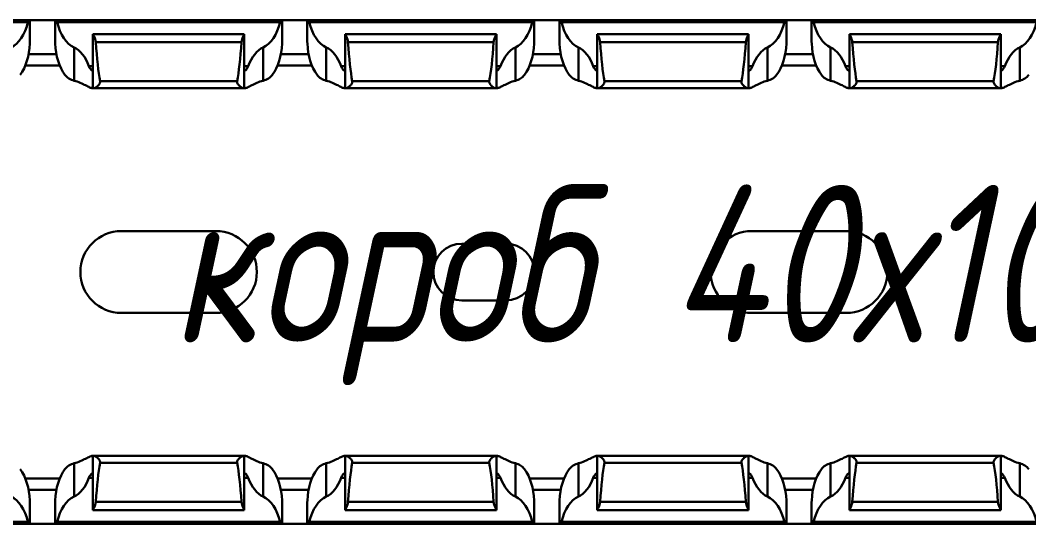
# Model space of a CAD drawing. Header units: millimetres. Extents: x -2573 to 2942, y -1220 to 2800.
# Drawn here: x 2418.4 to 2498.4, y 977.7 to 1017.7 of the extents above; entities that cross this region are included whole.
import ezdxf

# ---------------------------------------------------------------- set-up
doc = ezdxf.new("R2010")
doc.units = ezdxf.units.MM
doc.styles.add('textstyle12', font='isocpeui.ttf', dxfattribs={"width": 0.8})

msp = doc.modelspace()

# ---------------------------------------------------------------- linework, layer by layer
at = {"linetype": 'Continuous', "lineweight": 30}
for p, q in [((2419.092, 1017.677), (2401.225, 1017.677)), ((2419.158, 1017.677), (2419.092, 1017.677)), ((2419.158, 1015.947), (2419.158, 1017.677)), ((2421.158, 1017.677), (2419.158, 1017.677)), ((2421.158, 1017.677), (2421.158, 1015.947)), ((2421.158, 1017.677), (2421.225, 1017.677)), ((2439.092, 1017.677), (2421.225, 1017.677)), ((2439.158, 1017.677), (2439.092, 1017.677)), ((2439.158, 1015.947), (2439.158, 1017.677)), ((2441.158, 1017.677), (2439.158, 1017.677)), ((2441.158, 1017.677), (2441.158, 1015.947)), ((2441.158, 1017.677), (2441.225, 1017.677)), ((2459.092, 1017.677), (2441.225, 1017.677)), ((2459.158, 1017.677), (2459.092, 1017.677)), ((2459.158, 1015.947), (2459.158, 1017.677)), ((2461.158, 1017.677), (2459.158, 1017.677)), ((2461.158, 1017.677), (2461.158, 1015.947)), ((2461.158, 1017.677), (2461.225, 1017.677)), ((2479.092, 1017.677), (2461.225, 1017.677)), ((2479.158, 1017.677), (2479.092, 1017.677)), ((2479.158, 1015.947), (2479.158, 1017.677)), ((2481.158, 1017.677), (2479.158, 1017.677)), ((2481.158, 1017.677), (2481.158, 1015.947)), ((2481.158, 1017.677), (2481.225, 1017.677)), ((2499.092, 1017.677), (2481.225, 1017.677)), ((2419.003, 1017.527), (2401.313, 1017.527)), ((2439.003, 1017.527), (2421.313, 1017.527)), ((2459.003, 1017.527), (2441.313, 1017.527)), ((2479.003, 1017.527), (2461.313, 1017.527)), ((2499.003, 1017.527), (2481.313, 1017.527)), ((2436.158, 1016.577), (2424.158, 1016.577)), ((2424.158, 1016.577), (2424.158, 1016.574)), ((2424.158, 1012.277), (2424.158, 1016.574)), ((2436.158, 1016.574), (2436.158, 1016.577)), ((2436.158, 1012.277), (2436.158, 1016.574)), ((2456.158, 1016.577), (2444.158, 1016.577)), ((2444.158, 1016.577), (2444.158, 1016.574)), ((2444.158, 1012.277), (2444.158, 1016.574)), ((2456.158, 1016.574), (2456.158, 1016.577)), ((2456.158, 1012.277), (2456.158, 1016.574)), ((2476.158, 1016.577), (2464.158, 1016.577)), ((2464.158, 1016.577), (2464.158, 1016.574)), ((2464.158, 1012.277), (2464.158, 1016.574)), ((2476.158, 1016.574), (2476.158, 1016.577)), ((2476.158, 1012.277), (2476.158, 1016.574)), ((2496.158, 1016.577), (2484.158, 1016.577)), ((2484.158, 1016.577), (2484.158, 1016.574)), ((2484.158, 1012.277), (2484.158, 1016.574)), ((2496.158, 1016.574), (2496.158, 1016.577)), ((2496.158, 1012.277), (2496.158, 1016.574)), ((2422.658, 1012.87), (2422.658, 1015.51)), ((2435.937, 1015.938), (2424.379, 1015.938)), ((2437.658, 1012.87), (2437.658, 1015.51)), ((2442.658, 1012.87), (2442.658, 1015.51)), ((2455.937, 1015.938), (2444.379, 1015.938)), ((2457.658, 1012.87), (2457.658, 1015.51)), ((2462.658, 1012.87), (2462.658, 1015.51)), ((2475.937, 1015.938), (2464.379, 1015.938)), ((2477.658, 1012.87), (2477.658, 1015.51)), ((2482.658, 1012.87), (2482.658, 1015.51)), ((2495.937, 1015.938), (2484.379, 1015.938)), ((2497.658, 1012.87), (2497.658, 1015.51)), ((2421.259, 1014.977), (2419.057, 1014.977)), ((2441.259, 1014.977), (2439.057, 1014.977)), ((2461.259, 1014.977), (2459.057, 1014.977)), ((2481.259, 1014.977), (2479.057, 1014.977)), ((2418.796, 1014.077), (2421.52, 1014.077)), ((2424.158, 1014.027), (2423.841, 1014.027)), ((2436.475, 1014.027), (2436.158, 1014.027)), ((2438.796, 1014.077), (2441.52, 1014.077)), ((2444.158, 1014.027), (2443.841, 1014.027)), ((2456.475, 1014.027), (2456.158, 1014.027)), ((2458.796, 1014.077), (2461.52, 1014.077)), ((2464.158, 1014.027), (2463.841, 1014.027)), ((2476.475, 1014.027), (2476.158, 1014.027)), ((2478.796, 1014.077), (2481.52, 1014.077)), ((2484.158, 1014.027), (2483.841, 1014.027)), ((2496.475, 1014.027), (2496.158, 1014.027)), ((2435.594, 1012.821), (2424.722, 1012.821)), ((2455.594, 1012.821), (2444.722, 1012.821)), ((2475.594, 1012.821), (2464.722, 1012.821)), ((2495.594, 1012.821), (2484.722, 1012.821)), ((2424.158, 1012.277), (2424.101, 1012.277)), ((2424.243, 1012.277), (2424.158, 1012.277)), ((2436.074, 1012.277), (2424.243, 1012.277)), ((2436.158, 1012.277), (2436.074, 1012.277)), ((2436.215, 1012.277), (2436.158, 1012.277)), ((2444.158, 1012.277), (2444.101, 1012.277)), ((2444.243, 1012.277), (2444.158, 1012.277)), ((2456.074, 1012.277), (2444.243, 1012.277)), ((2456.158, 1012.277), (2456.074, 1012.277)), ((2456.215, 1012.277), (2456.158, 1012.277)), ((2464.158, 1012.277), (2464.101, 1012.277)), ((2464.243, 1012.277), (2464.158, 1012.277)), ((2476.074, 1012.277), (2464.243, 1012.277)), ((2476.158, 1012.277), (2476.074, 1012.277)), ((2476.215, 1012.277), (2476.158, 1012.277)), ((2484.158, 1012.277), (2484.101, 1012.277)), ((2484.243, 1012.277), (2484.158, 1012.277)), ((2496.074, 1012.277), (2484.243, 1012.277)), ((2496.158, 1012.277), (2496.074, 1012.277)), ((2496.215, 1012.277), (2496.158, 1012.277)), ((2433.908, 1000.927), (2426.408, 1000.927)), ((2483.908, 1000.927), (2476.408, 1000.927)), ((2456.908, 999.927), (2453.408, 999.927)), ((2453.408, 995.427), (2456.908, 995.427)), ((2426.408, 994.427), (2433.908, 994.427)), ((2476.408, 994.427), (2483.908, 994.427)), ((2422.658, 982.484), (2422.658, 979.844)), ((2424.158, 983.077), (2424.101, 983.077)), ((2424.158, 983.077), (2424.158, 978.781)), ((2424.243, 983.077), (2424.158, 983.077)), ((2436.074, 983.077), (2424.243, 983.077)), ((2435.594, 982.534), (2424.722, 982.534)), ((2436.158, 983.077), (2436.074, 983.077)), ((2436.158, 983.077), (2436.158, 978.781)), ((2436.215, 983.077), (2436.158, 983.077)), ((2437.658, 982.484), (2437.658, 979.844)), ((2442.658, 982.484), (2442.658, 979.844)), ((2444.158, 983.077), (2444.101, 983.077)), ((2444.158, 983.077), (2444.158, 978.781)), ((2444.243, 983.077), (2444.158, 983.077)), ((2456.074, 983.077), (2444.243, 983.077)), ((2455.594, 982.534), (2444.722, 982.534)), ((2456.158, 983.077), (2456.074, 983.077)), ((2456.158, 983.077), (2456.158, 978.781)), ((2456.215, 983.077), (2456.158, 983.077)), ((2457.658, 982.484), (2457.658, 979.844)), ((2462.658, 982.484), (2462.658, 979.844)), ((2464.158, 983.077), (2464.101, 983.077)), ((2464.158, 983.077), (2464.158, 978.781)), ((2464.243, 983.077), (2464.158, 983.077)), ((2476.074, 983.077), (2464.243, 983.077)), ((2475.594, 982.534), (2464.722, 982.534)), ((2476.158, 983.077), (2476.074, 983.077)), ((2476.158, 983.077), (2476.158, 978.781)), ((2476.215, 983.077), (2476.158, 983.077)), ((2477.658, 982.484), (2477.658, 979.844)), ((2482.658, 982.484), (2482.658, 979.844)), ((2484.158, 983.077), (2484.101, 983.077)), ((2484.158, 983.077), (2484.158, 978.781)), ((2484.243, 983.077), (2484.158, 983.077)), ((2496.074, 983.077), (2484.243, 983.077)), ((2495.594, 982.534), (2484.722, 982.534)), ((2496.158, 983.077), (2496.074, 983.077)), ((2496.158, 983.077), (2496.158, 978.781)), ((2496.215, 983.077), (2496.158, 983.077)), ((2497.658, 982.484), (2497.658, 979.844)), ((2418.796, 981.277), (2421.52, 981.277)), ((2424.158, 981.327), (2423.841, 981.327)), ((2436.475, 981.327), (2436.158, 981.327)), ((2438.796, 981.277), (2441.52, 981.277)), ((2444.158, 981.327), (2443.841, 981.327)), ((2456.475, 981.327), (2456.158, 981.327)), ((2458.796, 981.277), (2461.52, 981.277)), ((2464.158, 981.327), (2463.841, 981.327)), ((2476.475, 981.327), (2476.158, 981.327)), ((2478.796, 981.277), (2481.52, 981.277)), ((2484.158, 981.327), (2483.841, 981.327)), ((2496.475, 981.327), (2496.158, 981.327)), ((2421.259, 980.377), (2419.057, 980.377)), ((2441.259, 980.377), (2439.057, 980.377)), ((2461.259, 980.377), (2459.057, 980.377)), ((2481.259, 980.377), (2479.057, 980.377)), ((2419.158, 977.677), (2419.158, 979.407)), ((2421.158, 979.408), (2421.158, 977.677)), ((2435.937, 979.416), (2424.379, 979.416)), ((2439.158, 977.677), (2439.158, 979.407)), ((2441.158, 979.408), (2441.158, 977.677)), ((2455.937, 979.416), (2444.379, 979.416)), ((2459.158, 977.677), (2459.158, 979.407)), ((2461.158, 979.408), (2461.158, 977.677)), ((2475.937, 979.416), (2464.379, 979.416)), ((2479.158, 977.677), (2479.158, 979.407)), ((2481.158, 979.408), (2481.158, 977.677)), ((2495.937, 979.416), (2484.379, 979.416)), ((2424.158, 978.777), (2424.158, 978.781)), ((2424.158, 978.777), (2436.158, 978.777)), ((2436.158, 978.781), (2436.158, 978.777)), ((2444.158, 978.777), (2444.158, 978.781)), ((2444.158, 978.777), (2456.158, 978.777)), ((2456.158, 978.781), (2456.158, 978.777)), ((2464.158, 978.777), (2464.158, 978.781)), ((2464.158, 978.777), (2476.158, 978.777)), ((2476.158, 978.781), (2476.158, 978.777)), ((2484.158, 978.777), (2484.158, 978.781)), ((2484.158, 978.777), (2496.158, 978.777)), ((2496.158, 978.781), (2496.158, 978.777)), ((2419.092, 977.677), (2401.225, 977.677)), ((2419.003, 977.827), (2401.313, 977.827)), ((2419.158, 977.677), (2419.092, 977.677)), ((2421.158, 977.677), (2419.158, 977.677)), ((2421.158, 977.677), (2421.225, 977.677)), ((2439.092, 977.677), (2421.225, 977.677)), ((2439.003, 977.827), (2421.313, 977.827)), ((2439.158, 977.677), (2439.092, 977.677)), ((2441.158, 977.677), (2439.158, 977.677)), ((2441.158, 977.677), (2441.225, 977.677)), ((2459.092, 977.677), (2441.225, 977.677)), ((2459.003, 977.827), (2441.313, 977.827)), ((2459.158, 977.677), (2459.092, 977.677)), ((2461.158, 977.677), (2459.158, 977.677)), ((2461.158, 977.677), (2461.225, 977.677)), ((2479.092, 977.677), (2461.225, 977.677)), ((2479.003, 977.827), (2461.313, 977.827)), ((2479.158, 977.677), (2479.092, 977.677)), ((2481.158, 977.677), (2479.158, 977.677)), ((2481.158, 977.677), (2481.225, 977.677)), ((2499.092, 977.677), (2481.225, 977.677)), ((2499.003, 977.827), (2481.313, 977.827))]:
    msp.add_line(p, q, dxfattribs=at)
for centre, radius, start, end in [((2426.408, 997.677), 3.25, 90, 270), ((2433.908, 997.677), 3.25, 270, 90), ((2476.408, 997.677), 3.25, 90, 270), ((2483.908, 997.677), 3.25, 270, 90), ((2453.408, 997.677), 2.25, 90, 270), ((2456.908, 997.677), 2.25, 270, 90)]:
    msp.add_arc(centre, radius, start, end, dxfattribs=at)
for centre, major_axis, ratio, start_param, end_param in [((2417.158, 1018.865), (0, 3.464), 0.57735, 3.394273, 4.316105), ((2423.158, 1018.865), (0, 3.464), 0.57735, 1.96708, 2.888912), ((2437.158, 1018.865), (0, 3.464), 0.57735, 3.394273, 4.316105), ((2443.158, 1018.865), (0, 3.464), 0.57735, 1.96708, 2.888912), ((2457.158, 1018.865), (0, 3.464), 0.57735, 3.394273, 4.316105), ((2463.158, 1018.865), (0, 3.464), 0.57735, 1.96708, 2.888912), ((2477.158, 1018.865), (0, 3.464), 0.57735, 3.394273, 4.316105), ((2483.158, 1018.865), (0, 3.464), 0.57735, 1.96708, 2.888912), ((2497.158, 1018.865), (0, 3.464), 0.57735, 3.394273, 4.316105), ((2417.158, 1016.065), (0, 3.464), 0.57735, 3.801355, 4.643885), ((2423.158, 1016.065), (0, 3.464), 0.57735, 1.6393, 2.48183), ((2422.158, 1012.156), (0, 3.464), 0.57735, 5.282988, 6.030505), ((2425.158, 1023.108), (0, 11.43), 0.087489, 2.248826, 2.690566), ((2435.158, 1023.108), (0, 11.43), 0.087489, 3.592619, 4.034359), ((2438.158, 1012.156), (0, 3.464), 0.57735, 0.25268, 1.000198), ((2437.158, 1016.065), (0, 3.464), 0.57735, 3.801355, 4.643885), ((2443.158, 1016.065), (0, 3.464), 0.57735, 1.6393, 2.48183), ((2442.158, 1012.156), (0, 3.464), 0.57735, 5.282988, 6.030505), ((2445.158, 1023.108), (0, 11.43), 0.087489, 2.248826, 2.690566), ((2455.158, 1023.108), (0, 11.43), 0.087489, 3.592619, 4.034359), ((2458.158, 1012.156), (0, 3.464), 0.57735, 0.25268, 1.000198), ((2457.158, 1016.065), (0, 3.464), 0.57735, 3.801355, 4.643885), ((2463.158, 1016.065), (0, 3.464), 0.57735, 1.6393, 2.48183), ((2462.158, 1012.156), (0, 3.464), 0.57735, 5.282988, 6.030505), ((2465.158, 1023.108), (0, 11.43), 0.087489, 2.248826, 2.690566), ((2475.158, 1023.108), (0, 11.43), 0.087489, 3.592619, 4.034359), ((2478.158, 1012.156), (0, 3.464), 0.57735, 0.25268, 1.000198), ((2477.158, 1016.065), (0, 3.464), 0.57735, 3.801355, 4.643885), ((2483.158, 1016.065), (0, 3.464), 0.57735, 1.6393, 2.48183), ((2482.158, 1012.156), (0, 3.464), 0.57735, 5.282988, 6.030505), ((2485.158, 1023.108), (0, 11.43), 0.087489, 2.248826, 2.690566), ((2495.158, 1023.108), (0, 11.43), 0.087489, 3.592619, 4.034359), ((2498.158, 1012.156), (0, 3.464), 0.57735, 0.25268, 1.000198), ((2425.158, 972.247), (0, 11.43), 0.087489, 0.451027, 0.892766), ((2435.158, 972.247), (0, 11.43), 0.087489, 5.390419, 5.832158), ((2445.158, 972.247), (0, 11.43), 0.087489, 0.451027, 0.892766), ((2455.158, 972.247), (0, 11.43), 0.087489, 5.390419, 5.832158), ((2465.158, 972.247), (0, 11.43), 0.087489, 0.451027, 0.892766), ((2475.158, 972.247), (0, 11.43), 0.087489, 5.390419, 5.832158), ((2485.158, 972.247), (0, 11.43), 0.087489, 0.451027, 0.892766), ((2495.158, 972.247), (0, 11.43), 0.087489, 5.390419, 5.832158), ((2417.158, 979.29), (0, 3.464), 0.57735, 4.780893, 5.623423), ((2423.158, 979.29), (0, 3.464), 0.57735, 0.659763, 1.502293), ((2437.158, 979.29), (0, 3.464), 0.57735, 4.780893, 5.623423), ((2443.158, 979.29), (0, 3.464), 0.57735, 0.659763, 1.502293), ((2457.158, 979.29), (0, 3.464), 0.57735, 4.780893, 5.623423), ((2463.158, 979.29), (0, 3.464), 0.57735, 0.659763, 1.502293), ((2477.158, 979.29), (0, 3.464), 0.57735, 4.780893, 5.623423), ((2483.158, 979.29), (0, 3.464), 0.57735, 0.659763, 1.502293), ((2422.158, 983.199), (0, 3.464), 0.57735, 3.394273, 4.14179), ((2438.158, 983.199), (0, 3.464), 0.57735, 2.141395, 2.888912), ((2442.158, 983.199), (0, 3.464), 0.57735, 3.394273, 4.14179), ((2458.158, 983.199), (0, 3.464), 0.57735, 2.141395, 2.888912), ((2462.158, 983.199), (0, 3.464), 0.57735, 3.394273, 4.14179), ((2478.158, 983.199), (0, 3.464), 0.57735, 2.141395, 2.888912), ((2482.158, 983.199), (0, 3.464), 0.57735, 3.394273, 4.14179), ((2498.158, 983.199), (0, 3.464), 0.57735, 2.141395, 2.888912), ((2417.158, 976.49), (0, 3.464), 0.57735, 5.108673, 6.030505), ((2423.158, 976.49), (0, 3.464), 0.57735, 0.25268, 1.174513), ((2437.158, 976.49), (0, 3.464), 0.57735, 5.108673, 6.030505), ((2443.158, 976.49), (0, 3.464), 0.57735, 0.25268, 1.174513), ((2457.158, 976.49), (0, 3.464), 0.57735, 5.108673, 6.030505), ((2463.158, 976.49), (0, 3.464), 0.57735, 0.25268, 1.174513), ((2477.158, 976.49), (0, 3.464), 0.57735, 5.108673, 6.030505), ((2483.158, 976.49), (0, 3.464), 0.57735, 0.25268, 1.174513), ((2497.158, 976.49), (0, 3.464), 0.57735, 5.108673, 6.030505)]:
    msp.add_ellipse(centre, major_axis=major_axis, ratio=ratio, start_param=start_param, end_param=end_param, dxfattribs=at)
for points, knots in [([(2419.003, 1017.527), (2419.014, 1017.573), (2419.03, 1017.612), (2419.061, 1017.663), (2419.078, 1017.677), (2419.092, 1017.677)], [0, 0, 0, 0, 0.5, 0.5, 1, 1, 1, 1]), ([(2421.225, 1017.677), (2421.239, 1017.677), (2421.255, 1017.663), (2421.287, 1017.612), (2421.302, 1017.574), (2421.313, 1017.527)], [0, 0, 0, 0, 0.5, 0.5, 1, 1, 1, 1]), ([(2439.003, 1017.527), (2439.014, 1017.573), (2439.03, 1017.612), (2439.061, 1017.663), (2439.078, 1017.677), (2439.092, 1017.677)], [0, 0, 0, 0, 0.5, 0.5, 1, 1, 1, 1]), ([(2441.225, 1017.677), (2441.239, 1017.677), (2441.255, 1017.663), (2441.287, 1017.612), (2441.302, 1017.574), (2441.313, 1017.527)], [0, 0, 0, 0, 0.5, 0.5, 1, 1, 1, 1]), ([(2459.003, 1017.527), (2459.014, 1017.573), (2459.03, 1017.612), (2459.061, 1017.663), (2459.078, 1017.677), (2459.092, 1017.677)], [0, 0, 0, 0, 0.5, 0.5, 1, 1, 1, 1]), ([(2461.225, 1017.677), (2461.239, 1017.677), (2461.255, 1017.663), (2461.287, 1017.612), (2461.302, 1017.574), (2461.313, 1017.527)], [0, 0, 0, 0, 0.5, 0.5, 1, 1, 1, 1]), ([(2479.003, 1017.527), (2479.014, 1017.573), (2479.03, 1017.612), (2479.061, 1017.663), (2479.078, 1017.677), (2479.092, 1017.677)], [0, 0, 0, 0, 0.5, 0.5, 1, 1, 1, 1]), ([(2481.225, 1017.677), (2481.239, 1017.677), (2481.255, 1017.663), (2481.287, 1017.612), (2481.302, 1017.574), (2481.313, 1017.527)], [0, 0, 0, 0, 0.5, 0.5, 1, 1, 1, 1]), ([(2424.158, 1016.574), (2424.158, 1016.566), (2424.169, 1016.542), (2424.204, 1016.471), (2424.229, 1016.424), (2424.308, 1016.255), (2424.368, 1016.105), (2424.379, 1015.938)], [0, 0, 0, 0, 0.25, 0.25, 0.5, 0.5, 1, 1, 1, 1]), ([(2435.937, 1015.938), (2435.949, 1016.105), (2436.009, 1016.255), (2436.087, 1016.424), (2436.112, 1016.471), (2436.148, 1016.542), (2436.158, 1016.566), (2436.158, 1016.574)], [0, 0, 0, 0, 0.5, 0.5, 0.75, 0.75, 1, 1, 1, 1]), ([(2444.158, 1016.574), (2444.158, 1016.566), (2444.169, 1016.542), (2444.204, 1016.471), (2444.229, 1016.424), (2444.308, 1016.255), (2444.368, 1016.105), (2444.379, 1015.938)], [0, 0, 0, 0, 0.25, 0.25, 0.5, 0.5, 1, 1, 1, 1]), ([(2455.937, 1015.938), (2455.949, 1016.105), (2456.009, 1016.255), (2456.087, 1016.424), (2456.112, 1016.471), (2456.148, 1016.542), (2456.158, 1016.566), (2456.158, 1016.574)], [0, 0, 0, 0, 0.5, 0.5, 0.75, 0.75, 1, 1, 1, 1]), ([(2464.158, 1016.574), (2464.158, 1016.566), (2464.169, 1016.542), (2464.204, 1016.471), (2464.229, 1016.424), (2464.308, 1016.255), (2464.368, 1016.105), (2464.379, 1015.938)], [0, 0, 0, 0, 0.25, 0.25, 0.5, 0.5, 1, 1, 1, 1]), ([(2475.937, 1015.938), (2475.949, 1016.105), (2476.009, 1016.255), (2476.087, 1016.424), (2476.112, 1016.471), (2476.148, 1016.542), (2476.158, 1016.566), (2476.158, 1016.574)], [0, 0, 0, 0, 0.5, 0.5, 0.75, 0.75, 1, 1, 1, 1]), ([(2484.158, 1016.574), (2484.158, 1016.566), (2484.169, 1016.542), (2484.204, 1016.471), (2484.229, 1016.424), (2484.308, 1016.255), (2484.368, 1016.105), (2484.379, 1015.938)], [0, 0, 0, 0, 0.25, 0.25, 0.5, 0.5, 1, 1, 1, 1]), ([(2495.937, 1015.938), (2495.949, 1016.105), (2496.009, 1016.255), (2496.087, 1016.424), (2496.112, 1016.471), (2496.148, 1016.542), (2496.158, 1016.566), (2496.158, 1016.574)], [0, 0, 0, 0, 0.5, 0.5, 0.75, 0.75, 1, 1, 1, 1]), ([(2419.158, 1015.947), (2419.158, 1015.937), (2419.158, 1015.912), (2419.155, 1015.863), (2419.154, 1015.831), (2419.154, 1015.827)], [0, 0, 0, 0, 0.388498, 0.929493, 1, 1, 1, 1]), ([(2421.163, 1015.827), (2421.162, 1015.839), (2421.161, 1015.88), (2421.158, 1015.925), (2421.159, 1015.942), (2421.159, 1015.947)], [0, 0, 0, 0, 0.2324756, 0.7770619, 1, 1, 1, 1]), ([(2439.158, 1015.947), (2439.158, 1015.937), (2439.158, 1015.912), (2439.155, 1015.863), (2439.154, 1015.831), (2439.154, 1015.827)], [0, 0, 0, 0, 0.388498, 0.929496, 1, 1, 1, 1]), ([(2441.163, 1015.827), (2441.162, 1015.839), (2441.161, 1015.88), (2441.158, 1015.925), (2441.159, 1015.942), (2441.159, 1015.947)], [0, 0, 0, 0, 0.232473, 0.777062, 1, 1, 1, 1]), ([(2459.158, 1015.947), (2459.158, 1015.937), (2459.158, 1015.912), (2459.155, 1015.863), (2459.154, 1015.831), (2459.154, 1015.827)], [0, 0, 0, 0, 0.388498, 0.929496, 1, 1, 1, 1]), ([(2461.163, 1015.827), (2461.162, 1015.839), (2461.161, 1015.88), (2461.158, 1015.925), (2461.159, 1015.942), (2461.159, 1015.947)], [0, 0, 0, 0, 0.232474, 0.777062, 1, 1, 1, 1]), ([(2479.158, 1015.947), (2479.158, 1015.937), (2479.158, 1015.912), (2479.155, 1015.863), (2479.154, 1015.831), (2479.154, 1015.827)], [0, 0, 0, 0, 0.388498, 0.929493, 1, 1, 1, 1]), ([(2481.163, 1015.827), (2481.162, 1015.839), (2481.161, 1015.88), (2481.158, 1015.925), (2481.159, 1015.942), (2481.159, 1015.947)], [0, 0, 0, 0, 0.232473, 0.777061, 1, 1, 1, 1]), ([(2423.841, 1014.027), (2423.908, 1013.848), (2424.004, 1013.724), (2424.099, 1013.67), (2424.124, 1013.675), (2424.153, 1013.734), (2424.158, 1013.788), (2424.158, 1013.862)], [0, 0, 0, 0, 0.5, 0.5, 0.75, 0.75, 1, 1, 1, 1]), ([(2436.158, 1013.862), (2436.158, 1013.789), (2436.163, 1013.734), (2436.193, 1013.675), (2436.217, 1013.67), (2436.313, 1013.724), (2436.409, 1013.849), (2436.475, 1014.027)], [0, 0, 0, 0, 0.25, 0.25, 0.5, 0.5, 1, 1, 1, 1]), ([(2443.841, 1014.027), (2443.908, 1013.848), (2444.004, 1013.724), (2444.099, 1013.67), (2444.124, 1013.675), (2444.153, 1013.734), (2444.158, 1013.788), (2444.158, 1013.862)], [0, 0, 0, 0, 0.5, 0.5, 0.75, 0.75, 1, 1, 1, 1]), ([(2456.158, 1013.862), (2456.158, 1013.789), (2456.163, 1013.734), (2456.193, 1013.675), (2456.217, 1013.67), (2456.313, 1013.724), (2456.409, 1013.849), (2456.475, 1014.027)], [0, 0, 0, 0, 0.25, 0.25, 0.5, 0.5, 1, 1, 1, 1]), ([(2463.841, 1014.027), (2463.908, 1013.848), (2464.004, 1013.724), (2464.099, 1013.67), (2464.124, 1013.675), (2464.153, 1013.734), (2464.158, 1013.788), (2464.158, 1013.862)], [0, 0, 0, 0, 0.5, 0.5, 0.75, 0.75, 1, 1, 1, 1]), ([(2476.158, 1013.862), (2476.158, 1013.789), (2476.163, 1013.734), (2476.193, 1013.675), (2476.217, 1013.67), (2476.313, 1013.724), (2476.409, 1013.849), (2476.475, 1014.027)], [0, 0, 0, 0, 0.25, 0.25, 0.5, 0.5, 1, 1, 1, 1]), ([(2483.841, 1014.027), (2483.908, 1013.848), (2484.004, 1013.724), (2484.099, 1013.67), (2484.124, 1013.675), (2484.153, 1013.734), (2484.158, 1013.788), (2484.158, 1013.862)], [0, 0, 0, 0, 0.5, 0.5, 0.75, 0.75, 1, 1, 1, 1]), ([(2496.158, 1013.862), (2496.158, 1013.789), (2496.163, 1013.734), (2496.193, 1013.675), (2496.217, 1013.67), (2496.313, 1013.724), (2496.409, 1013.849), (2496.475, 1014.027)], [0, 0, 0, 0, 0.25, 0.25, 0.5, 0.5, 1, 1, 1, 1]), ([(2422.658, 1012.87), (2422.51, 1012.907), (2422.37, 1012.963), (2422.124, 1013.115), (2422.018, 1013.213), (2421.932, 1013.327)], [0, 0, 0, 0, 0.5, 0.5, 1, 1, 1, 1]), ([(2424.101, 1012.277), (2424.079, 1012.277), (2424.05, 1012.283), (2423.981, 1012.306), (2423.941, 1012.322), (2423.805, 1012.382), (2423.695, 1012.438), (2423.443, 1012.564), (2423.304, 1012.633), (2423, 1012.764), (2422.834, 1012.826), (2422.658, 1012.87)], [0, 0, 0, 0, 0.125, 0.125, 0.25, 0.25, 0.5, 0.5, 0.75, 0.75, 1, 1, 1, 1]), ([(2424.722, 1012.821), (2424.73, 1012.781), (2424.726, 1012.739), (2424.702, 1012.661), (2424.682, 1012.627), (2424.616, 1012.53), (2424.564, 1012.478), (2424.461, 1012.386), (2424.41, 1012.349), (2424.317, 1012.294), (2424.275, 1012.277), (2424.243, 1012.277)], [0, 0, 0, 0, 0.125, 0.125, 0.25, 0.25, 0.5, 0.5, 0.75, 0.75, 1, 1, 1, 1]), ([(2436.074, 1012.277), (2436.041, 1012.277), (2435.999, 1012.294), (2435.906, 1012.349), (2435.855, 1012.387), (2435.753, 1012.478), (2435.7, 1012.531), (2435.634, 1012.627), (2435.615, 1012.662), (2435.59, 1012.739), (2435.587, 1012.781), (2435.594, 1012.821)], [0, 0, 0, 0, 0.25, 0.25, 0.5, 0.5, 0.75, 0.75, 0.875, 0.875, 1, 1, 1, 1]), ([(2437.658, 1012.87), (2437.481, 1012.826), (2437.316, 1012.764), (2437.013, 1012.633), (2436.872, 1012.563), (2436.623, 1012.439), (2436.511, 1012.382), (2436.376, 1012.322), (2436.336, 1012.306), (2436.266, 1012.283), (2436.237, 1012.277), (2436.215, 1012.277)], [0, 0, 0, 0, 0.25, 0.25, 0.5, 0.5, 0.75, 0.75, 0.875, 0.875, 1, 1, 1, 1]), ([(2438.384, 1013.327), (2438.299, 1013.213), (2438.193, 1013.116), (2437.947, 1012.963), (2437.807, 1012.908), (2437.658, 1012.87)], [0, 0, 0, 0, 0.5, 0.5, 1, 1, 1, 1]), ([(2442.658, 1012.87), (2442.51, 1012.907), (2442.37, 1012.963), (2442.124, 1013.115), (2442.018, 1013.213), (2441.932, 1013.327)], [0, 0, 0, 0, 0.5, 0.5, 1, 1, 1, 1]), ([(2444.101, 1012.277), (2444.079, 1012.277), (2444.05, 1012.283), (2443.981, 1012.306), (2443.941, 1012.322), (2443.805, 1012.382), (2443.695, 1012.438), (2443.443, 1012.564), (2443.304, 1012.633), (2443, 1012.764), (2442.834, 1012.826), (2442.658, 1012.87)], [0, 0, 0, 0, 0.125, 0.125, 0.25, 0.25, 0.5, 0.5, 0.75, 0.75, 1, 1, 1, 1]), ([(2444.722, 1012.821), (2444.73, 1012.781), (2444.726, 1012.739), (2444.702, 1012.661), (2444.682, 1012.627), (2444.616, 1012.53), (2444.564, 1012.478), (2444.461, 1012.386), (2444.41, 1012.349), (2444.317, 1012.294), (2444.275, 1012.277), (2444.243, 1012.277)], [0, 0, 0, 0, 0.125, 0.125, 0.25, 0.25, 0.5, 0.5, 0.75, 0.75, 1, 1, 1, 1]), ([(2456.074, 1012.277), (2456.041, 1012.277), (2455.999, 1012.294), (2455.906, 1012.349), (2455.855, 1012.387), (2455.753, 1012.478), (2455.7, 1012.531), (2455.634, 1012.627), (2455.615, 1012.662), (2455.59, 1012.739), (2455.587, 1012.781), (2455.594, 1012.821)], [0, 0, 0, 0, 0.25, 0.25, 0.5, 0.5, 0.75, 0.75, 0.875, 0.875, 1, 1, 1, 1]), ([(2457.658, 1012.87), (2457.481, 1012.826), (2457.316, 1012.764), (2457.013, 1012.633), (2456.872, 1012.563), (2456.623, 1012.439), (2456.511, 1012.382), (2456.376, 1012.322), (2456.336, 1012.306), (2456.266, 1012.283), (2456.237, 1012.277), (2456.215, 1012.277)], [0, 0, 0, 0, 0.25, 0.25, 0.5, 0.5, 0.75, 0.75, 0.875, 0.875, 1, 1, 1, 1]), ([(2458.384, 1013.327), (2458.299, 1013.213), (2458.193, 1013.116), (2457.947, 1012.963), (2457.807, 1012.908), (2457.658, 1012.87)], [0, 0, 0, 0, 0.5, 0.5, 1, 1, 1, 1]), ([(2462.658, 1012.87), (2462.51, 1012.907), (2462.37, 1012.963), (2462.124, 1013.115), (2462.018, 1013.213), (2461.932, 1013.327)], [0, 0, 0, 0, 0.5, 0.5, 1, 1, 1, 1]), ([(2464.101, 1012.277), (2464.079, 1012.277), (2464.05, 1012.283), (2463.981, 1012.306), (2463.941, 1012.322), (2463.805, 1012.382), (2463.695, 1012.438), (2463.443, 1012.564), (2463.304, 1012.633), (2463, 1012.764), (2462.834, 1012.826), (2462.658, 1012.87)], [0, 0, 0, 0, 0.125, 0.125, 0.25, 0.25, 0.5, 0.5, 0.75, 0.75, 1, 1, 1, 1]), ([(2464.722, 1012.821), (2464.73, 1012.781), (2464.726, 1012.739), (2464.702, 1012.661), (2464.682, 1012.627), (2464.616, 1012.53), (2464.564, 1012.478), (2464.461, 1012.386), (2464.41, 1012.349), (2464.317, 1012.294), (2464.275, 1012.277), (2464.243, 1012.277)], [0, 0, 0, 0, 0.125, 0.125, 0.25, 0.25, 0.5, 0.5, 0.75, 0.75, 1, 1, 1, 1]), ([(2476.074, 1012.277), (2476.041, 1012.277), (2475.999, 1012.294), (2475.906, 1012.349), (2475.855, 1012.387), (2475.753, 1012.478), (2475.7, 1012.531), (2475.634, 1012.627), (2475.615, 1012.662), (2475.59, 1012.739), (2475.587, 1012.781), (2475.594, 1012.821)], [0, 0, 0, 0, 0.25, 0.25, 0.5, 0.5, 0.75, 0.75, 0.875, 0.875, 1, 1, 1, 1]), ([(2477.658, 1012.87), (2477.481, 1012.826), (2477.316, 1012.764), (2477.013, 1012.633), (2476.872, 1012.563), (2476.623, 1012.439), (2476.511, 1012.382), (2476.376, 1012.322), (2476.336, 1012.306), (2476.266, 1012.283), (2476.237, 1012.277), (2476.215, 1012.277)], [0, 0, 0, 0, 0.25, 0.25, 0.5, 0.5, 0.75, 0.75, 0.875, 0.875, 1, 1, 1, 1]), ([(2478.384, 1013.327), (2478.299, 1013.213), (2478.193, 1013.116), (2477.947, 1012.963), (2477.807, 1012.908), (2477.658, 1012.87)], [0, 0, 0, 0, 0.5, 0.5, 1, 1, 1, 1]), ([(2482.658, 1012.87), (2482.51, 1012.907), (2482.37, 1012.963), (2482.124, 1013.115), (2482.018, 1013.213), (2481.932, 1013.327)], [0, 0, 0, 0, 0.5, 0.5, 1, 1, 1, 1]), ([(2484.101, 1012.277), (2484.079, 1012.277), (2484.05, 1012.283), (2483.981, 1012.306), (2483.941, 1012.322), (2483.805, 1012.382), (2483.695, 1012.438), (2483.443, 1012.564), (2483.304, 1012.633), (2483, 1012.764), (2482.834, 1012.826), (2482.658, 1012.87)], [0, 0, 0, 0, 0.125, 0.125, 0.25, 0.25, 0.5, 0.5, 0.75, 0.75, 1, 1, 1, 1]), ([(2484.722, 1012.821), (2484.73, 1012.781), (2484.726, 1012.739), (2484.702, 1012.661), (2484.682, 1012.627), (2484.616, 1012.53), (2484.564, 1012.478), (2484.461, 1012.386), (2484.41, 1012.349), (2484.317, 1012.294), (2484.275, 1012.277), (2484.243, 1012.277)], [0, 0, 0, 0, 0.125, 0.125, 0.25, 0.25, 0.5, 0.5, 0.75, 0.75, 1, 1, 1, 1]), ([(2496.074, 1012.277), (2496.041, 1012.277), (2495.999, 1012.294), (2495.906, 1012.349), (2495.855, 1012.387), (2495.753, 1012.478), (2495.7, 1012.531), (2495.634, 1012.627), (2495.615, 1012.662), (2495.59, 1012.739), (2495.587, 1012.781), (2495.594, 1012.821)], [0, 0, 0, 0, 0.25, 0.25, 0.5, 0.5, 0.75, 0.75, 0.875, 0.875, 1, 1, 1, 1]), ([(2497.658, 1012.87), (2497.481, 1012.826), (2497.316, 1012.764), (2497.013, 1012.633), (2496.872, 1012.563), (2496.623, 1012.439), (2496.511, 1012.382), (2496.376, 1012.322), (2496.336, 1012.306), (2496.266, 1012.283), (2496.237, 1012.277), (2496.215, 1012.277)], [0, 0, 0, 0, 0.25, 0.25, 0.5, 0.5, 0.75, 0.75, 0.875, 0.875, 1, 1, 1, 1]), ([(2498.384, 1013.327), (2498.299, 1013.213), (2498.193, 1013.116), (2497.947, 1012.963), (2497.807, 1012.908), (2497.658, 1012.87)], [0, 0, 0, 0, 0.5, 0.5, 1, 1, 1, 1]), ([(2422.658, 982.484), (2422.51, 982.447), (2422.37, 982.391), (2422.124, 982.239), (2422.018, 982.142), (2421.932, 982.027)], [0, 0, 0, 0, 0.5, 0.5, 1, 1, 1, 1]), ([(2424.101, 983.077), (2424.079, 983.077), (2424.05, 983.071), (2423.981, 983.049), (2423.941, 983.033), (2423.805, 982.972), (2423.695, 982.916), (2423.443, 982.79), (2423.304, 982.722), (2423, 982.591), (2422.834, 982.529), (2422.658, 982.484)], [0, 0, 0, 0, 0.125, 0.125, 0.25, 0.25, 0.5, 0.5, 0.75, 0.75, 1, 1, 1, 1]), ([(2424.722, 982.534), (2424.73, 982.574), (2424.726, 982.616), (2424.702, 982.694), (2424.682, 982.728), (2424.616, 982.825), (2424.564, 982.877), (2424.461, 982.968), (2424.41, 983.006), (2424.317, 983.061), (2424.275, 983.077), (2424.243, 983.077)], [0, 0, 0, 0, 0.125, 0.125, 0.25, 0.25, 0.5, 0.5, 0.75, 0.75, 1, 1, 1, 1]), ([(2436.074, 983.077), (2436.041, 983.077), (2435.999, 983.061), (2435.906, 983.006), (2435.855, 982.968), (2435.753, 982.877), (2435.7, 982.824), (2435.634, 982.728), (2435.615, 982.693), (2435.59, 982.616), (2435.587, 982.574), (2435.594, 982.534)], [0, 0, 0, 0, 0.25, 0.25, 0.5, 0.5, 0.75, 0.75, 0.875, 0.875, 1, 1, 1, 1]), ([(2437.658, 982.484), (2437.481, 982.529), (2437.316, 982.591), (2437.013, 982.722), (2436.872, 982.791), (2436.623, 982.916), (2436.511, 982.973), (2436.376, 983.033), (2436.336, 983.049), (2436.266, 983.071), (2436.237, 983.077), (2436.215, 983.077)], [0, 0, 0, 0, 0.25, 0.25, 0.5, 0.5, 0.75, 0.75, 0.875, 0.875, 1, 1, 1, 1]), ([(2438.384, 982.027), (2438.299, 982.142), (2438.193, 982.239), (2437.947, 982.392), (2437.807, 982.447), (2437.658, 982.484)], [0, 0, 0, 0, 0.5, 0.5, 1, 1, 1, 1]), ([(2442.658, 982.484), (2442.51, 982.447), (2442.37, 982.391), (2442.124, 982.239), (2442.018, 982.142), (2441.932, 982.027)], [0, 0, 0, 0, 0.5, 0.5, 1, 1, 1, 1]), ([(2444.101, 983.077), (2444.079, 983.077), (2444.05, 983.071), (2443.981, 983.049), (2443.941, 983.033), (2443.805, 982.972), (2443.695, 982.916), (2443.443, 982.79), (2443.304, 982.722), (2443, 982.591), (2442.834, 982.529), (2442.658, 982.484)], [0, 0, 0, 0, 0.125, 0.125, 0.25, 0.25, 0.5, 0.5, 0.75, 0.75, 1, 1, 1, 1]), ([(2444.722, 982.534), (2444.73, 982.574), (2444.726, 982.616), (2444.702, 982.694), (2444.682, 982.728), (2444.616, 982.825), (2444.564, 982.877), (2444.461, 982.968), (2444.41, 983.006), (2444.317, 983.061), (2444.275, 983.077), (2444.243, 983.077)], [0, 0, 0, 0, 0.125, 0.125, 0.25, 0.25, 0.5, 0.5, 0.75, 0.75, 1, 1, 1, 1]), ([(2456.074, 983.077), (2456.041, 983.077), (2455.999, 983.061), (2455.906, 983.006), (2455.855, 982.968), (2455.753, 982.877), (2455.7, 982.824), (2455.634, 982.728), (2455.615, 982.693), (2455.59, 982.616), (2455.587, 982.574), (2455.594, 982.534)], [0, 0, 0, 0, 0.25, 0.25, 0.5, 0.5, 0.75, 0.75, 0.875, 0.875, 1, 1, 1, 1]), ([(2457.658, 982.484), (2457.481, 982.529), (2457.316, 982.591), (2457.013, 982.722), (2456.872, 982.791), (2456.623, 982.916), (2456.511, 982.973), (2456.376, 983.033), (2456.336, 983.049), (2456.266, 983.071), (2456.237, 983.077), (2456.215, 983.077)], [0, 0, 0, 0, 0.25, 0.25, 0.5, 0.5, 0.75, 0.75, 0.875, 0.875, 1, 1, 1, 1]), ([(2458.384, 982.027), (2458.299, 982.142), (2458.193, 982.239), (2457.947, 982.392), (2457.807, 982.447), (2457.658, 982.484)], [0, 0, 0, 0, 0.5, 0.5, 1, 1, 1, 1]), ([(2462.658, 982.484), (2462.51, 982.447), (2462.37, 982.391), (2462.124, 982.239), (2462.018, 982.142), (2461.932, 982.027)], [0, 0, 0, 0, 0.5, 0.5, 1, 1, 1, 1]), ([(2464.101, 983.077), (2464.079, 983.077), (2464.05, 983.071), (2463.981, 983.049), (2463.941, 983.033), (2463.805, 982.972), (2463.695, 982.916), (2463.443, 982.79), (2463.304, 982.722), (2463, 982.591), (2462.834, 982.529), (2462.658, 982.484)], [0, 0, 0, 0, 0.125, 0.125, 0.25, 0.25, 0.5, 0.5, 0.75, 0.75, 1, 1, 1, 1]), ([(2464.722, 982.534), (2464.73, 982.574), (2464.726, 982.616), (2464.702, 982.694), (2464.682, 982.728), (2464.616, 982.825), (2464.564, 982.877), (2464.461, 982.968), (2464.41, 983.006), (2464.317, 983.061), (2464.275, 983.077), (2464.243, 983.077)], [0, 0, 0, 0, 0.125, 0.125, 0.25, 0.25, 0.5, 0.5, 0.75, 0.75, 1, 1, 1, 1]), ([(2476.074, 983.077), (2476.041, 983.077), (2475.999, 983.061), (2475.906, 983.006), (2475.855, 982.968), (2475.753, 982.877), (2475.7, 982.824), (2475.634, 982.728), (2475.615, 982.693), (2475.59, 982.616), (2475.587, 982.574), (2475.594, 982.534)], [0, 0, 0, 0, 0.25, 0.25, 0.5, 0.5, 0.75, 0.75, 0.875, 0.875, 1, 1, 1, 1]), ([(2477.658, 982.484), (2477.481, 982.529), (2477.316, 982.591), (2477.013, 982.722), (2476.872, 982.791), (2476.623, 982.916), (2476.511, 982.973), (2476.376, 983.033), (2476.336, 983.049), (2476.266, 983.071), (2476.237, 983.077), (2476.215, 983.077)], [0, 0, 0, 0, 0.25, 0.25, 0.5, 0.5, 0.75, 0.75, 0.875, 0.875, 1, 1, 1, 1]), ([(2478.384, 982.027), (2478.299, 982.142), (2478.193, 982.239), (2477.947, 982.392), (2477.807, 982.447), (2477.658, 982.484)], [0, 0, 0, 0, 0.5, 0.5, 1, 1, 1, 1]), ([(2482.658, 982.484), (2482.51, 982.447), (2482.37, 982.391), (2482.124, 982.239), (2482.018, 982.142), (2481.932, 982.027)], [0, 0, 0, 0, 0.5, 0.5, 1, 1, 1, 1]), ([(2484.101, 983.077), (2484.079, 983.077), (2484.05, 983.071), (2483.981, 983.049), (2483.941, 983.033), (2483.805, 982.972), (2483.695, 982.916), (2483.443, 982.79), (2483.304, 982.722), (2483, 982.591), (2482.834, 982.529), (2482.658, 982.484)], [0, 0, 0, 0, 0.125, 0.125, 0.25, 0.25, 0.5, 0.5, 0.75, 0.75, 1, 1, 1, 1]), ([(2484.722, 982.534), (2484.73, 982.574), (2484.726, 982.616), (2484.702, 982.694), (2484.682, 982.728), (2484.616, 982.825), (2484.564, 982.877), (2484.461, 982.968), (2484.41, 983.006), (2484.317, 983.061), (2484.275, 983.077), (2484.243, 983.077)], [0, 0, 0, 0, 0.125, 0.125, 0.25, 0.25, 0.5, 0.5, 0.75, 0.75, 1, 1, 1, 1]), ([(2496.074, 983.077), (2496.041, 983.077), (2495.999, 983.061), (2495.906, 983.006), (2495.855, 982.968), (2495.753, 982.877), (2495.7, 982.824), (2495.634, 982.728), (2495.615, 982.693), (2495.59, 982.616), (2495.587, 982.574), (2495.594, 982.534)], [0, 0, 0, 0, 0.25, 0.25, 0.5, 0.5, 0.75, 0.75, 0.875, 0.875, 1, 1, 1, 1]), ([(2497.658, 982.484), (2497.481, 982.529), (2497.316, 982.591), (2497.013, 982.722), (2496.872, 982.791), (2496.623, 982.916), (2496.511, 982.973), (2496.376, 983.033), (2496.336, 983.049), (2496.266, 983.071), (2496.237, 983.077), (2496.215, 983.077)], [0, 0, 0, 0, 0.25, 0.25, 0.5, 0.5, 0.75, 0.75, 0.875, 0.875, 1, 1, 1, 1]), ([(2498.384, 982.027), (2498.299, 982.142), (2498.193, 982.239), (2497.947, 982.392), (2497.807, 982.447), (2497.658, 982.484)], [0, 0, 0, 0, 0.5, 0.5, 1, 1, 1, 1]), ([(2423.841, 981.327), (2423.908, 981.507), (2424.004, 981.631), (2424.099, 981.685), (2424.124, 981.68), (2424.153, 981.621), (2424.158, 981.567), (2424.158, 981.492)], [0, 0, 0, 0, 0.5, 0.5, 0.75, 0.75, 1, 1, 1, 1]), ([(2436.158, 981.492), (2436.158, 981.566), (2436.163, 981.62), (2436.193, 981.68), (2436.217, 981.685), (2436.313, 981.63), (2436.409, 981.506), (2436.475, 981.327)], [0, 0, 0, 0, 0.25, 0.25, 0.5, 0.5, 1, 1, 1, 1]), ([(2443.841, 981.327), (2443.908, 981.507), (2444.004, 981.631), (2444.099, 981.685), (2444.124, 981.68), (2444.153, 981.621), (2444.158, 981.567), (2444.158, 981.492)], [0, 0, 0, 0, 0.5, 0.5, 0.75, 0.75, 1, 1, 1, 1]), ([(2456.158, 981.492), (2456.158, 981.566), (2456.163, 981.62), (2456.193, 981.68), (2456.217, 981.685), (2456.313, 981.63), (2456.409, 981.506), (2456.475, 981.327)], [0, 0, 0, 0, 0.25, 0.25, 0.5, 0.5, 1, 1, 1, 1]), ([(2463.841, 981.327), (2463.908, 981.507), (2464.004, 981.631), (2464.099, 981.685), (2464.124, 981.68), (2464.153, 981.621), (2464.158, 981.567), (2464.158, 981.492)], [0, 0, 0, 0, 0.5, 0.5, 0.75, 0.75, 1, 1, 1, 1]), ([(2476.158, 981.492), (2476.158, 981.566), (2476.163, 981.62), (2476.193, 981.68), (2476.217, 981.685), (2476.313, 981.63), (2476.409, 981.506), (2476.475, 981.327)], [0, 0, 0, 0, 0.25, 0.25, 0.5, 0.5, 1, 1, 1, 1]), ([(2483.841, 981.327), (2483.908, 981.507), (2484.004, 981.631), (2484.099, 981.685), (2484.124, 981.68), (2484.153, 981.621), (2484.158, 981.567), (2484.158, 981.492)], [0, 0, 0, 0, 0.5, 0.5, 0.75, 0.75, 1, 1, 1, 1]), ([(2496.158, 981.492), (2496.158, 981.566), (2496.163, 981.62), (2496.193, 981.68), (2496.217, 981.685), (2496.313, 981.63), (2496.409, 981.506), (2496.475, 981.327)], [0, 0, 0, 0, 0.25, 0.25, 0.5, 0.5, 1, 1, 1, 1]), ([(2419.158, 979.407), (2419.158, 979.418), (2419.158, 979.442), (2419.155, 979.491), (2419.154, 979.524), (2419.154, 979.527)], [0, 0, 0, 0, 0.388498, 0.929493, 1, 1, 1, 1]), ([(2421.163, 979.527), (2421.162, 979.515), (2421.161, 979.475), (2421.158, 979.43), (2421.159, 979.413), (2421.159, 979.408)], [0, 0, 0, 0, 0.2324756, 0.7770619, 1, 1, 1, 1]), ([(2424.158, 978.781), (2424.158, 978.789), (2424.169, 978.813), (2424.204, 978.884), (2424.229, 978.931), (2424.308, 979.1), (2424.368, 979.25), (2424.379, 979.416)], [0, 0, 0, 0, 0.25, 0.25, 0.5, 0.5, 1, 1, 1, 1]), ([(2435.937, 979.416), (2435.949, 979.25), (2436.009, 979.1), (2436.087, 978.931), (2436.112, 978.884), (2436.148, 978.813), (2436.158, 978.789), (2436.158, 978.781)], [0, 0, 0, 0, 0.5, 0.5, 0.75, 0.75, 1, 1, 1, 1]), ([(2439.158, 979.407), (2439.158, 979.418), (2439.158, 979.442), (2439.155, 979.491), (2439.154, 979.524), (2439.154, 979.527)], [0, 0, 0, 0, 0.388498, 0.929496, 1, 1, 1, 1]), ([(2441.163, 979.527), (2441.162, 979.515), (2441.161, 979.475), (2441.158, 979.43), (2441.159, 979.413), (2441.159, 979.408)], [0, 0, 0, 0, 0.232473, 0.777062, 1, 1, 1, 1]), ([(2444.158, 978.781), (2444.158, 978.789), (2444.169, 978.813), (2444.204, 978.884), (2444.229, 978.931), (2444.308, 979.1), (2444.368, 979.25), (2444.379, 979.416)], [0, 0, 0, 0, 0.25, 0.25, 0.5, 0.5, 1, 1, 1, 1]), ([(2455.937, 979.416), (2455.949, 979.25), (2456.009, 979.1), (2456.087, 978.931), (2456.112, 978.884), (2456.148, 978.813), (2456.158, 978.789), (2456.158, 978.781)], [0, 0, 0, 0, 0.5, 0.5, 0.75, 0.75, 1, 1, 1, 1]), ([(2459.158, 979.407), (2459.158, 979.418), (2459.158, 979.442), (2459.155, 979.491), (2459.154, 979.524), (2459.154, 979.527)], [0, 0, 0, 0, 0.388498, 0.929496, 1, 1, 1, 1]), ([(2461.163, 979.527), (2461.162, 979.515), (2461.161, 979.475), (2461.158, 979.43), (2461.159, 979.413), (2461.159, 979.408)], [0, 0, 0, 0, 0.232474, 0.777062, 1, 1, 1, 1]), ([(2464.158, 978.781), (2464.158, 978.789), (2464.169, 978.813), (2464.204, 978.884), (2464.229, 978.931), (2464.308, 979.1), (2464.368, 979.25), (2464.379, 979.416)], [0, 0, 0, 0, 0.25, 0.25, 0.5, 0.5, 1, 1, 1, 1]), ([(2475.937, 979.416), (2475.949, 979.25), (2476.009, 979.1), (2476.087, 978.931), (2476.112, 978.884), (2476.148, 978.813), (2476.158, 978.789), (2476.158, 978.781)], [0, 0, 0, 0, 0.5, 0.5, 0.75, 0.75, 1, 1, 1, 1]), ([(2479.158, 979.407), (2479.158, 979.418), (2479.158, 979.442), (2479.155, 979.491), (2479.154, 979.524), (2479.154, 979.527)], [0, 0, 0, 0, 0.388498, 0.929493, 1, 1, 1, 1]), ([(2481.163, 979.527), (2481.162, 979.515), (2481.161, 979.475), (2481.158, 979.43), (2481.159, 979.413), (2481.159, 979.408)], [0, 0, 0, 0, 0.232473, 0.777061, 1, 1, 1, 1]), ([(2484.158, 978.781), (2484.158, 978.789), (2484.169, 978.813), (2484.204, 978.884), (2484.229, 978.931), (2484.308, 979.1), (2484.368, 979.25), (2484.379, 979.416)], [0, 0, 0, 0, 0.25, 0.25, 0.5, 0.5, 1, 1, 1, 1]), ([(2495.937, 979.416), (2495.949, 979.25), (2496.009, 979.1), (2496.087, 978.931), (2496.112, 978.884), (2496.148, 978.813), (2496.158, 978.789), (2496.158, 978.781)], [0, 0, 0, 0, 0.5, 0.5, 0.75, 0.75, 1, 1, 1, 1]), ([(2419.003, 977.827), (2419.014, 977.781), (2419.03, 977.743), (2419.061, 977.691), (2419.078, 977.677), (2419.092, 977.677)], [0, 0, 0, 0, 0.5, 0.5, 1, 1, 1, 1]), ([(2421.225, 977.677), (2421.239, 977.677), (2421.255, 977.692), (2421.287, 977.743), (2421.302, 977.781), (2421.313, 977.827)], [0, 0, 0, 0, 0.5, 0.5, 1, 1, 1, 1]), ([(2439.003, 977.827), (2439.014, 977.781), (2439.03, 977.743), (2439.061, 977.691), (2439.078, 977.677), (2439.092, 977.677)], [0, 0, 0, 0, 0.5, 0.5, 1, 1, 1, 1]), ([(2441.225, 977.677), (2441.239, 977.677), (2441.255, 977.692), (2441.287, 977.743), (2441.302, 977.781), (2441.313, 977.827)], [0, 0, 0, 0, 0.5, 0.5, 1, 1, 1, 1]), ([(2459.003, 977.827), (2459.014, 977.781), (2459.03, 977.743), (2459.061, 977.691), (2459.078, 977.677), (2459.092, 977.677)], [0, 0, 0, 0, 0.5, 0.5, 1, 1, 1, 1]), ([(2461.225, 977.677), (2461.239, 977.677), (2461.255, 977.692), (2461.287, 977.743), (2461.302, 977.781), (2461.313, 977.827)], [0, 0, 0, 0, 0.5, 0.5, 1, 1, 1, 1]), ([(2479.003, 977.827), (2479.014, 977.781), (2479.03, 977.743), (2479.061, 977.691), (2479.078, 977.677), (2479.092, 977.677)], [0, 0, 0, 0, 0.5, 0.5, 1, 1, 1, 1]), ([(2481.225, 977.677), (2481.239, 977.677), (2481.255, 977.692), (2481.287, 977.743), (2481.302, 977.781), (2481.313, 977.827)], [0, 0, 0, 0, 0.5, 0.5, 1, 1, 1, 1])]:
    msp.add_open_spline(points, degree=3, knots=knots, dxfattribs=at)

# ---------------------------------------------------------------- texts
at = {"color": 1, "lineweight": 40, "style": 'textstyle12', "width": 0.8}
msp.add_text('короб 40х100 (00161RL)', height=12.5, dxfattribs=at).set_placement((2430.342, 992.09))

doc.saveas('drawing.dxf')
